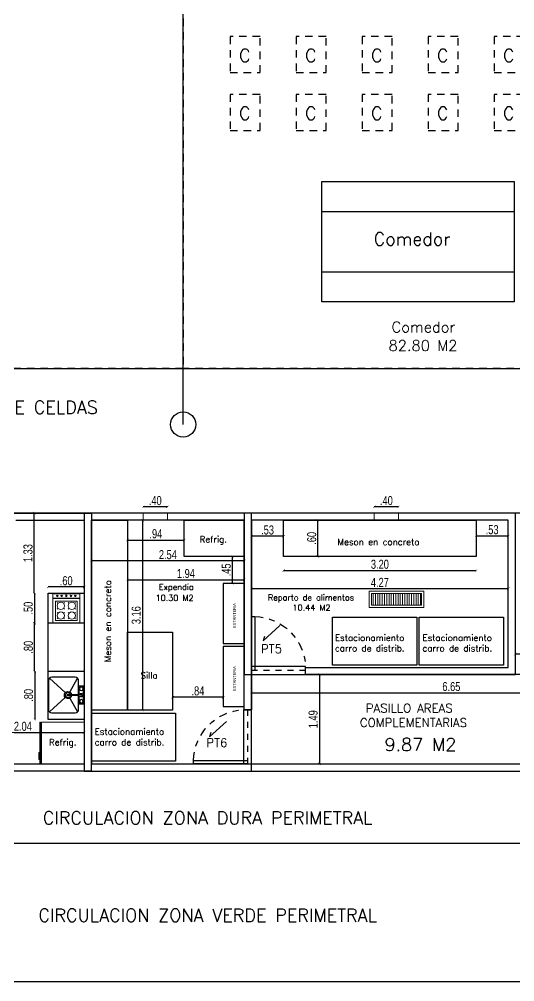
# Model space of a CAD drawing. Header units: metres. Extents: x 167 to 250, y 44 to 219.
# Drawn here: x 205.21 to 213.46, y 95.22 to 111.23 of the extents above; entities that cross this region are included whole.
import ezdxf

# ---------------------------------------------------------------- set-up
doc = ezdxf.new("R2010")
doc.units = ezdxf.units.M
doc.set_wipeout_variables(frame=1)
doc.linetypes.add('06-PT1-01$0$HIDDEN2', pattern=[0.1875, 0.125, -0.0625])
doc.linetypes.add('TRAZO_Y_PUNTO2', pattern=[0.5, 0.25, -0.125, 0, -0.125])
for name, color, linetype, lineweight in [('A-PISO -ACHU', 55, 'Continuous', 0), ('A-WIPEOUT', 255, 'Continuous', 0), ('accesorios', 133, 'Continuous', 5), ('MOBILIARIO', 163, 'Continuous', 0), ('muros', 5, 'Continuous', 25), ('puntea', 253, '06-PT1-01$0$HIDDEN2', 25)]:
    doc.layers.add(name, color=color, linetype=linetype, lineweight=lineweight)
doc.layers.add('A1-DISEÑO', color=210, linetype='Continuous', transparency=0.2)
doc.layers.add('A_MOBILIARIO', color=8, linetype='Continuous')
doc.layers.add('A_TEXTO', color=130, linetype='Continuous')
doc.styles.add('CORDENADAS', font='romans.shx', dxfattribs={"height": 1})
doc.styles.add('ING_75', font='swisscl.ttf', dxfattribs={"height": 0.15})
doc.dimstyles.new('ESC_1_75_ING', dxfattribs={"dimtxt": 0.15, "dimasz": 0.04, "dimexe": 0, "dimexo": 0, "dimgap": 0.0263, "dimtad": 1, "dimzin": 4, "dimdsep": 46, "dimtxsty": 'ING_75', "dimblk": 'ARCHTICK', "dimcen": 0.06, "dimse1": 1, "dimse2": 1, "dimclrd": 256, "dimclre": 2, "dimclrt": 1, "dimadec": 0, "dimazin": 0, "dimtfac": 1, "dimtix": 1, "dimtmove": 2, "dimatfit": 3, "dimldrblk": 'ARCHTICK', "dimfxl": 0, "dimtvp": 1.75, "dimtolj": 1, "dimtzin": 4, "dimarcsym": 0})

# ---------------------------------------------------------------- blocks, each defined once
blk = doc.blocks.new('_ArchTick')
at = {"color": 0, "linetype": 'ByBlock', "const_width": 0.15}
blk.add_lwpolyline([(-0.5, -0.5), (0.5, 0.5)], dxfattribs=at)
blk = doc.blocks.new('*D597')
at = {"layer": 'Defpoints', "color": 0, "transparency": 16777216}
for p in [(213.347, 101.762), (213.347, 101.391), (209.076, 100.702)]:
    blk.add_point(p, dxfattribs=at)
at = {"layer": 'muros', "lineweight": -2, "transparency": 16777216}
blk.add_line((209.076, 101.762), (213.347, 101.762), dxfattribs=at)
at = {"layer": 'muros', "lineweight": -2, "transparency": 16777216, "xscale": 0.04, "yscale": 0.04, "zscale": 0.04, "rotation": 180}
blk.add_blockref('_ArchTick', (209.076, 101.762), dxfattribs=at)
at = {"layer": 'muros', "lineweight": -2, "transparency": 16777216, "xscale": 0.04, "yscale": 0.04, "zscale": 0.04}
blk.add_blockref('_ArchTick', (213.347, 101.762), dxfattribs=at)
at = {"layer": 'muros', "color": 1, "transparency": 16777216, "insert": (211.212, 101.864), "char_height": 0.15, "attachment_point": 5, "style": 'ING_75'}
blk.add_mtext('\\A1;4.27', dxfattribs=at)
blk = doc.blocks.new('*D624')
at = {"layer": 'Defpoints', "color": 0, "transparency": 16777216}
for p in [(210.181, 102.897), (210.313, 102.897), (210.313, 102.297)]:
    blk.add_point(p, dxfattribs=at)
at = {"layer": 'muros', "lineweight": -2, "transparency": 16777216}
blk.add_line((210.181, 102.297), (210.181, 102.897), dxfattribs=at)
at = {"layer": 'muros', "lineweight": -2, "transparency": 16777216, "xscale": 0.04, "yscale": 0.04, "zscale": 0.04}
for p, rotation in [((210.181, 102.897), 90), ((210.181, 102.297), 270)]:
    blk.add_blockref('_ArchTick', p, dxfattribs=dict(at, rotation=rotation))
at = {"layer": 'muros', "color": 1, "transparency": 16777216, "insert": (210.078, 102.597), "char_height": 0.15, "attachment_point": 5, "rotation": 90, "style": 'ING_75'}
blk.add_mtext('\\A1;.60', dxfattribs=at)
blk = doc.blocks.new('*D607')
at = {"layer": 'Defpoints', "color": 0, "transparency": 16777216}
for p in [(206.29, 99.368), (204.253, 98.845), (206.29, 98.845)]:
    blk.add_point(p, dxfattribs=at)
at = {"layer": 'muros', "lineweight": -2, "transparency": 16777216}
blk.add_line((204.253, 99.368), (206.29, 99.368), dxfattribs=at)
at = {"layer": 'muros', "lineweight": -2, "transparency": 16777216, "xscale": 0.04, "yscale": 0.04, "zscale": 0.04, "rotation": 180}
blk.add_blockref('_ArchTick', (204.253, 99.368), dxfattribs=at)
at = {"layer": 'muros', "lineweight": -2, "transparency": 16777216, "xscale": 0.04, "yscale": 0.04, "zscale": 0.04}
blk.add_blockref('_ArchTick', (206.29, 99.368), dxfattribs=at)
at = {"layer": 'muros', "color": 1, "transparency": 16777216, "insert": (205.272, 99.471), "char_height": 0.15, "attachment_point": 5, "style": 'ING_75'}
blk.add_mtext('\\A1;2.04', dxfattribs=at)
blk = doc.blocks.new('LAVADO')
for p, q in [((0.195, 0.043), (0.085, 0.235)), ((0.257, 0.034), (0.48, 0.235)), ((0.195, -0.043), (0.085, -0.235)), ((0.257, -0.034), (0.48, -0.235))]:
    blk.add_line(p, q)
for points in [[(0.07, 0.011), (0.07, 0.2, -0.414214), (0.12, 0.25), (0.445, 0.25, -0.414214), (0.495, 0.2), (0.495, -0.2, -0.414214), (0.445, -0.25), (0.12, -0.25, -0.414214), (0.07, -0.2), (0.07, -0.011, -0.414214)], [(0.065, -0.011), (0.065, -0.125), (0, -0.125), (0, 0.125), (0.065, 0.125), (0.065, 0.011, -0.414214)]]:
    blk.add_lwpolyline(points, format="xyb")
blk.add_lwpolyline([(0.034, -0.015), (0.1, -0.008), (0.225, -0.008, 1), (0.225, 0.007), (0.1, 0.007), (0.034, 0.015, 1.118823)], format="xyb", close=True)
for centre in [(0.032, 0.088), (0.032, -0.088)]:
    blk.add_circle(centre, 0.025)
for centre, radius, start, end in [((0.032, 0), 0.025, 30.4504, 329.5496), ((0.22, 0), 0.05, 188.6269, 171.3731), ((0.22, 0), 0.035, 192.3736, 167.6264)]:
    blk.add_arc(centre, radius, start, end)
blk = doc.blocks.new('ESTUFA1')
at = {"layer": 'MOBILIARIO'}
for p, q in [((0, -600), (0, 0)), ((0, 0), (550, 0)), ((550, -510), (550, 0)), ((106, -100), (88, -84)), ((219, -100), (237, -84)), ((331, -100), (313, -84)), ((462, -84), (444, -100)), ((88, -216), (106, -200)), ((88, -284), (106, -300)), ((237, -216), (219, -200)), ((237, -284), (219, -300)), ((331, -200), (313, -216)), ((331, -300), (313, -284)), ((462, -216), (444, -200)), ((444, -300), (462, -284)), ((0, -500), (550, -500)), ((0, -510), (550, -510)), ((106, -400), (88, -416)), ((219, -400), (237, -416)), ((313, -416), (331, -400)), ((462, -416), (444, -400)), ((550, -600), (550, -510)), ((0, -600), (550, -600))]:
    blk.add_line(p, q, dxfattribs=at)
blk.add_lwpolyline([(500, -450), (50, -450), (50, -50), (500, -50)], close=True, dxfattribs=at)
for centre, radius in [((162, -150), 75), ((388, -150), 75), ((162, -350), 75), ((388, -350), 75), ((90, -555), 15), ((90, -555), 5), ((180, -555), 15), ((180, -555), 5), ((275, -555), 18.8), ((275, -555), 6.25), ((370, -555), 15), ((370, -555), 5), ((460, -555), 15), ((460, -555), 5)]:
    blk.add_circle(centre, radius, dxfattribs=at)
blk = doc.blocks.new('*D594')
at = {"layer": 'Defpoints', "color": 0, "transparency": 16777216}
for p in [(205.693, 101.788), (205.693, 101.493), (206.292, 101.492)]:
    blk.add_point(p, dxfattribs=at)
at = {"layer": 'muros', "lineweight": -2, "transparency": 16777216}
blk.add_line((206.292, 101.788), (205.693, 101.788), dxfattribs=at)
at = {"layer": 'muros', "lineweight": -2, "transparency": 16777216, "xscale": 0.04, "yscale": 0.04, "zscale": 0.04, "rotation": 180}
blk.add_blockref('_ArchTick', (205.693, 101.788), dxfattribs=at)
at = {"layer": 'muros', "lineweight": -2, "transparency": 16777216, "xscale": 0.04, "yscale": 0.04, "zscale": 0.04}
blk.add_blockref('_ArchTick', (206.292, 101.788), dxfattribs=at)
at = {"layer": 'muros', "color": 1, "transparency": 16777216, "insert": (205.993, 101.891), "char_height": 0.15, "attachment_point": 5, "style": 'ING_75'}
blk.add_mtext('\\A1;.60', dxfattribs=at)
blk = doc.blocks.new('*D611')
at = {"layer": 'Defpoints', "color": 0, "transparency": 16777216}
for p in [(205.468, 101.186), (205.468, 101.186), (205.461, 100.386)]:
    blk.add_point(p, dxfattribs=at)
at = {"layer": 'muros', "lineweight": -2, "transparency": 16777216}
blk.add_line((205.468, 100.386), (205.468, 101.186), dxfattribs=at)
at = {"layer": 'muros', "lineweight": -2, "transparency": 16777216, "xscale": 0.04, "yscale": 0.04, "zscale": 0.04}
for p, rotation in [((205.468, 101.186), 90), ((205.468, 100.386), 270)]:
    blk.add_blockref('_ArchTick', p, dxfattribs=dict(at, rotation=rotation))
at = {"layer": 'muros', "color": 1, "transparency": 16777216, "insert": (205.364, 100.786), "char_height": 0.15, "attachment_point": 5, "rotation": 90, "style": 'ING_75'}
blk.add_mtext('\\A1;.80', dxfattribs=at)
blk = doc.blocks.new('4tgf4g4g')
at = {"layer": 'accesorios', "linetype": 'Continuous'}
for p, q in [((207.949, 100.317), (207.935, 100.317)), ((207.935, 100.317), (207.935, 99.621)), ((207.949, 100.317), (207.949, 99.621)), ((208.673, 100.317), (207.962, 100.317)), ((207.962, 100.317), (207.962, 99.621)), ((208.673, 99.621), (208.673, 100.317)), ((207.935, 99.621), (207.949, 99.621)), ((207.962, 99.621), (208.673, 99.621))]:
    blk.add_line(p, q, dxfattribs=at)
blk.add_lwpolyline([(207.935, 99.81), (207.935, 99.698), (207.92, 99.698), (207.92, 99.81)], close=True, dxfattribs=at)
blk = doc.blocks.new('*D765')
at = {"layer": 'Defpoints', "color": 0, "transparency": 16777216}
for p in [(205.693, 100.386), (205.47, 99.586), (205.693, 99.586)]:
    blk.add_point(p, dxfattribs=at)
at = {"layer": 'muros', "lineweight": -2, "transparency": 16777216}
blk.add_line((205.47, 100.386), (205.47, 99.586), dxfattribs=at)
at = {"layer": 'muros', "lineweight": -2, "transparency": 16777216, "xscale": 0.04, "yscale": 0.04, "zscale": 0.04}
for p, rotation in [((205.47, 100.386), 90), ((205.47, 99.586), 270)]:
    blk.add_blockref('_ArchTick', p, dxfattribs=dict(at, rotation=rotation))
at = {"layer": 'muros', "color": 1, "transparency": 16777216, "insert": (205.367, 99.986), "char_height": 0.15, "attachment_point": 5, "rotation": 90, "style": 'ING_75'}
blk.add_mtext('\\A1;.80', dxfattribs=at)
blk = doc.blocks.new('*D766')
at = {"layer": 'Defpoints', "color": 0, "transparency": 16777216}
for p in [(205.692, 101.686), (205.465, 101.186), (205.692, 101.186)]:
    blk.add_point(p, dxfattribs=at)
at = {"layer": 'muros', "lineweight": -2, "transparency": 16777216}
blk.add_line((205.465, 101.686), (205.465, 101.186), dxfattribs=at)
at = {"layer": 'muros', "lineweight": -2, "transparency": 16777216, "xscale": 0.04, "yscale": 0.04, "zscale": 0.04}
for p, rotation in [((205.465, 101.686), 90), ((205.465, 101.186), 270)]:
    blk.add_blockref('_ArchTick', p, dxfattribs=dict(at, rotation=rotation))
at = {"layer": 'muros', "color": 1, "transparency": 16777216, "insert": (205.362, 101.436), "char_height": 0.15, "attachment_point": 5, "rotation": 90, "style": 'ING_75'}
blk.add_mtext('\\A1;.50', dxfattribs=at)
blk = doc.blocks.new('*D767')
at = {"layer": 'Defpoints', "color": 0, "transparency": 16777216}
for p in [(205.461, 103.017), (206.293, 103.017), (205.693, 101.686)]:
    blk.add_point(p, dxfattribs=at)
at = {"layer": 'muros', "lineweight": -2, "transparency": 16777216}
blk.add_line((205.461, 101.686), (205.461, 103.017), dxfattribs=at)
at = {"layer": 'muros', "lineweight": -2, "transparency": 16777216, "xscale": 0.04, "yscale": 0.04, "zscale": 0.04}
for p, rotation in [((205.461, 103.017), 90), ((205.461, 101.686), 270)]:
    blk.add_blockref('_ArchTick', p, dxfattribs=dict(at, rotation=rotation))
at = {"layer": 'muros', "color": 1, "transparency": 16777216, "insert": (205.358, 102.351), "char_height": 0.15, "attachment_point": 5, "rotation": 90, "style": 'ING_75'}
blk.add_mtext('\\A1;1.33', dxfattribs=at)
blk = doc.blocks.new('*U656')
blk.add_wipeout([(0, 0), (0.91, 0), (0.91, -0.275), (0, -0.275)]).dxf.layer = 'A-WIPEOUT'
at = {"layer": 'A-PISO -ACHU', "linetype": 'Continuous', "transparency": 33554559}
h = blk.add_hatch(dxfattribs=at)
h.set_pattern_fill('LINE', color=252, scale=0.3, angle=270, style=0)
h.set_pattern_definition([(270, (-2906.91132, -1262.799436), (0.0375, 0), [])])
h.paths.add_polyline_path([(0.04, -0.04), (0.87, -0.04), (0.87, -0.235), (0.04, -0.235)])
at = {"layer": 'A-PISO -ACHU', "color": 252, "linetype": 'Continuous'}
for points in [[(0, 0), (0.91, 0), (0.91, -0.275), (0, -0.275)], [(0.04, -0.04), (0.87, -0.04), (0.87, -0.235), (0.04, -0.235)]]:
    blk.add_lwpolyline(points, close=True, dxfattribs=at)
blk = doc.blocks.new('*D780')
at = {"layer": 'Defpoints', "color": 0, "transparency": 16777216}
for p in [(213.346, 102.637), (212.813, 102.26), (213.346, 102.26)]:
    blk.add_point(p, dxfattribs=at)
at = {"layer": 'muros', "lineweight": -2, "transparency": 16777216}
blk.add_line((212.813, 102.637), (213.346, 102.637), dxfattribs=at)
at = {"layer": 'muros', "lineweight": -2, "transparency": 16777216, "xscale": 0.04, "yscale": 0.04, "zscale": 0.04, "rotation": 180}
blk.add_blockref('_ArchTick', (212.813, 102.637), dxfattribs=at)
at = {"layer": 'muros', "lineweight": -2, "transparency": 16777216, "xscale": 0.04, "yscale": 0.04, "zscale": 0.04}
blk.add_blockref('_ArchTick', (213.346, 102.637), dxfattribs=at)
at = {"layer": 'muros', "color": 1, "transparency": 16777216, "insert": (213.079, 102.74), "char_height": 0.15, "attachment_point": 5, "style": 'ING_75'}
blk.add_mtext('\\A1;.53', dxfattribs=at)
blk = doc.blocks.new('*D781')
at = {"layer": 'Defpoints', "color": 0, "transparency": 16777216}
for p in [(209.076, 102.632), (209.076, 102.286), (209.61, 102.286)]:
    blk.add_point(p, dxfattribs=at)
at = {"layer": 'muros', "lineweight": -2, "transparency": 16777216}
blk.add_line((209.61, 102.632), (209.076, 102.632), dxfattribs=at)
at = {"layer": 'muros', "lineweight": -2, "transparency": 16777216, "xscale": 0.04, "yscale": 0.04, "zscale": 0.04, "rotation": 180}
blk.add_blockref('_ArchTick', (209.076, 102.632), dxfattribs=at)
at = {"layer": 'muros', "lineweight": -2, "transparency": 16777216, "xscale": 0.04, "yscale": 0.04, "zscale": 0.04}
blk.add_blockref('_ArchTick', (209.61, 102.632), dxfattribs=at)
at = {"layer": 'muros', "color": 1, "transparency": 16777216, "insert": (209.343, 102.735), "char_height": 0.15, "attachment_point": 5, "style": 'ING_75'}
blk.add_mtext('\\A1;.53', dxfattribs=at)
blk = doc.blocks.new('*D782')
at = {"layer": 'Defpoints', "color": 0, "transparency": 16777216}
for p in [(209.61, 102.297), (212.813, 102.297), (212.813, 102.062)]:
    blk.add_point(p, dxfattribs=at)
at = {"layer": 'muros', "lineweight": -2, "transparency": 16777216}
blk.add_line((209.61, 102.062), (212.813, 102.062), dxfattribs=at)
at = {"layer": 'muros', "lineweight": -2, "transparency": 16777216, "xscale": 0.04, "yscale": 0.04, "zscale": 0.04, "rotation": 180}
blk.add_blockref('_ArchTick', (209.61, 102.062), dxfattribs=at)
at = {"layer": 'muros', "lineweight": -2, "transparency": 16777216, "xscale": 0.04, "yscale": 0.04, "zscale": 0.04}
blk.add_blockref('_ArchTick', (212.813, 102.062), dxfattribs=at)
at = {"layer": 'muros', "color": 1, "transparency": 16777216, "insert": (211.212, 102.165), "char_height": 0.15, "attachment_point": 5, "style": 'ING_75'}
blk.add_mtext('\\A1;3.20', dxfattribs=at)
blk = doc.blocks.new('*D783')
at = {"layer": 'Defpoints', "color": 0, "transparency": 16777216}
for p in [(207.763, 99.956), (207.763, 99.739), (208.606, 99.8)]:
    blk.add_point(p, dxfattribs=at)
at = {"layer": 'muros', "lineweight": -2, "transparency": 16777216}
blk.add_line((208.606, 99.956), (207.763, 99.956), dxfattribs=at)
at = {"layer": 'muros', "lineweight": -2, "transparency": 16777216, "xscale": 0.04, "yscale": 0.04, "zscale": 0.04, "rotation": 180}
blk.add_blockref('_ArchTick', (207.763, 99.956), dxfattribs=at)
at = {"layer": 'muros', "lineweight": -2, "transparency": 16777216, "xscale": 0.04, "yscale": 0.04, "zscale": 0.04}
blk.add_blockref('_ArchTick', (208.606, 99.956), dxfattribs=at)
at = {"layer": 'muros', "color": 1, "transparency": 16777216, "insert": (208.185, 100.06), "char_height": 0.15, "attachment_point": 5, "style": 'ING_75'}
blk.add_mtext('\\A1;.84', dxfattribs=at)
blk = doc.blocks.new('*D784')
at = {"layer": 'Defpoints', "color": 0, "transparency": 16777216}
for p in [(207.013, 102.184), (208.956, 101.908), (208.956, 99.034)]:
    blk.add_point(p, dxfattribs=at)
at = {"layer": 'muros', "lineweight": -2, "transparency": 16777216}
blk.add_line((207.013, 101.908), (208.956, 101.908), dxfattribs=at)
at = {"layer": 'muros', "lineweight": -2, "transparency": 16777216, "xscale": 0.04, "yscale": 0.04, "zscale": 0.04, "rotation": 180}
blk.add_blockref('_ArchTick', (207.013, 101.908), dxfattribs=at)
at = {"layer": 'muros', "lineweight": -2, "transparency": 16777216, "xscale": 0.04, "yscale": 0.04, "zscale": 0.04}
blk.add_blockref('_ArchTick', (208.956, 101.908), dxfattribs=at)
at = {"layer": 'muros', "color": 1, "transparency": 16777216, "insert": (207.985, 102.011), "char_height": 0.15, "attachment_point": 5, "style": 'ING_75'}
blk.add_mtext('\\A1;1.94', dxfattribs=at)
blk = doc.blocks.new('*D785')
at = {"layer": 'Defpoints', "color": 0, "transparency": 16777216}
for p in [(207.013, 102.897), (207.013, 99.74), (207.262, 99.74)]:
    blk.add_point(p, dxfattribs=at)
at = {"layer": 'muros', "lineweight": -2, "transparency": 16777216}
blk.add_line((207.262, 102.897), (207.262, 99.74), dxfattribs=at)
at = {"layer": 'muros', "lineweight": -2, "transparency": 16777216, "xscale": 0.04, "yscale": 0.04, "zscale": 0.04}
for p, rotation in [((207.262, 102.897), 90), ((207.262, 99.74), 270)]:
    blk.add_blockref('_ArchTick', p, dxfattribs=dict(at, rotation=rotation))
at = {"layer": 'muros', "color": 1, "transparency": 16777216, "insert": (207.158, 101.319), "char_height": 0.15, "attachment_point": 5, "rotation": 90, "style": 'ING_75'}
blk.add_mtext('\\A1;3.16', dxfattribs=at)
blk = doc.blocks.new('*D786')
at = {"layer": 'Defpoints', "color": 0, "transparency": 16777216}
for p in [(208.759, 102.297), (208.956, 102.297), (208.606, 101.847)]:
    blk.add_point(p, dxfattribs=at)
at = {"layer": 'muros', "lineweight": -2, "transparency": 16777216}
blk.add_line((208.759, 101.847), (208.759, 102.297), dxfattribs=at)
at = {"layer": 'muros', "lineweight": -2, "transparency": 16777216, "xscale": 0.04, "yscale": 0.04, "zscale": 0.04}
for p, rotation in [((208.759, 102.297), 90), ((208.759, 101.847), 270)]:
    blk.add_blockref('_ArchTick', p, dxfattribs=dict(at, rotation=rotation))
at = {"layer": 'muros', "color": 1, "transparency": 16777216, "insert": (208.656, 102.072), "char_height": 0.15, "attachment_point": 5, "rotation": 90, "style": 'ING_75'}
blk.add_mtext('\\A1;.45', dxfattribs=at)
blk = doc.blocks.new('*D787')
at = {"layer": 'Defpoints', "color": 0, "transparency": 16777216}
for p in [(207.013, 102.897), (207.956, 102.897), (207.956, 102.569)]:
    blk.add_point(p, dxfattribs=at)
at = {"layer": 'muros', "lineweight": -2, "transparency": 16777216}
blk.add_line((207.013, 102.569), (207.956, 102.569), dxfattribs=at)
at = {"layer": 'muros', "lineweight": -2, "transparency": 16777216, "xscale": 0.04, "yscale": 0.04, "zscale": 0.04, "rotation": 180}
blk.add_blockref('_ArchTick', (207.013, 102.569), dxfattribs=at)
at = {"layer": 'muros', "lineweight": -2, "transparency": 16777216, "xscale": 0.04, "yscale": 0.04, "zscale": 0.04}
blk.add_blockref('_ArchTick', (207.956, 102.569), dxfattribs=at)
at = {"layer": 'muros', "color": 1, "transparency": 16777216, "insert": (207.485, 102.672), "char_height": 0.15, "attachment_point": 5, "style": 'ING_75'}
blk.add_mtext('\\A1;.94', dxfattribs=at)
blk = doc.blocks.new('*D788')
at = {"layer": 'Defpoints', "color": 0, "transparency": 16777216}
for p in [(206.413, 102.285), (208.956, 102.285), (206.413, 102.221)]:
    blk.add_point(p, dxfattribs=at)
at = {"layer": 'muros', "lineweight": -2, "transparency": 16777216}
blk.add_line((208.956, 102.221), (206.413, 102.221), dxfattribs=at)
at = {"layer": 'muros', "lineweight": -2, "transparency": 16777216, "xscale": 0.04, "yscale": 0.04, "zscale": 0.04, "rotation": 180}
blk.add_blockref('_ArchTick', (206.413, 102.221), dxfattribs=at)
at = {"layer": 'muros', "lineweight": -2, "transparency": 16777216, "xscale": 0.04, "yscale": 0.04, "zscale": 0.04}
blk.add_blockref('_ArchTick', (208.956, 102.221), dxfattribs=at)
at = {"layer": 'muros', "color": 1, "transparency": 16777216, "insert": (207.685, 102.325), "char_height": 0.15, "attachment_point": 5, "style": 'ING_75'}
blk.add_mtext('\\A1;2.54', dxfattribs=at)
blk = doc.blocks.new('*D789')
at = {"layer": 'Defpoints', "color": 0, "transparency": 16777216}
for p in [(209.848, 100.332), (209.848, 98.847), (210.205, 98.847)]:
    blk.add_point(p, dxfattribs=at)
at = {"layer": 'muros', "lineweight": -2, "transparency": 16777216}
blk.add_line((210.205, 100.332), (210.205, 98.847), dxfattribs=at)
at = {"layer": 'muros', "lineweight": -2, "transparency": 16777216, "xscale": 0.04, "yscale": 0.04, "zscale": 0.04}
for p, rotation in [((210.205, 100.332), 90), ((210.205, 98.847), 270)]:
    blk.add_blockref('_ArchTick', p, dxfattribs=dict(at, rotation=rotation))
at = {"layer": 'muros', "color": 1, "transparency": 16777216, "insert": (210.102, 99.589), "char_height": 0.15, "attachment_point": 5, "rotation": 90, "style": 'ING_75'}
blk.add_mtext('\\A1;1.49', dxfattribs=at)
blk = doc.blocks.new('*D790')
at = {"layer": 'Defpoints', "color": 0, "transparency": 16777216}
for p in [(211.119, 103.121), (211.119, 103.017), (211.521, 103.017)]:
    blk.add_point(p, dxfattribs=at)
at = {"layer": 'muros', "lineweight": -2, "transparency": 16777216}
blk.add_line((211.521, 103.121), (211.119, 103.121), dxfattribs=at)
at = {"layer": 'muros', "lineweight": -2, "transparency": 16777216, "xscale": 0.04, "yscale": 0.04, "zscale": 0.04, "rotation": 180}
blk.add_blockref('_ArchTick', (211.119, 103.121), dxfattribs=at)
at = {"layer": 'muros', "lineweight": -2, "transparency": 16777216, "xscale": 0.04, "yscale": 0.04, "zscale": 0.04}
blk.add_blockref('_ArchTick', (211.521, 103.121), dxfattribs=at)
at = {"layer": 'muros', "color": 1, "transparency": 16777216, "insert": (211.32, 103.224), "char_height": 0.15, "attachment_point": 5, "style": 'ING_75'}
blk.add_mtext('\\A1;.40', dxfattribs=at)
blk = doc.blocks.new('*D791')
at = {"layer": 'Defpoints', "color": 0, "transparency": 16777216}
for p in [(207.274, 103.121), (207.274, 103.017), (207.676, 103.017)]:
    blk.add_point(p, dxfattribs=at)
at = {"layer": 'muros', "lineweight": -2, "transparency": 16777216}
blk.add_line((207.676, 103.121), (207.274, 103.121), dxfattribs=at)
at = {"layer": 'muros', "lineweight": -2, "transparency": 16777216, "xscale": 0.04, "yscale": 0.04, "zscale": 0.04, "rotation": 180}
blk.add_blockref('_ArchTick', (207.274, 103.121), dxfattribs=at)
at = {"layer": 'muros', "lineweight": -2, "transparency": 16777216, "xscale": 0.04, "yscale": 0.04, "zscale": 0.04}
blk.add_blockref('_ArchTick', (207.676, 103.121), dxfattribs=at)
at = {"layer": 'muros', "color": 1, "transparency": 16777216, "insert": (207.475, 103.224), "char_height": 0.15, "attachment_point": 5, "style": 'ING_75'}
blk.add_mtext('\\A1;.40', dxfattribs=at)
blk = doc.blocks.new('*D823')
at = {"layer": 'Defpoints', "color": 0, "transparency": 16777216}
for p in [(209.076, 100.332), (215.726, 100.332), (215.726, 100.029)]:
    blk.add_point(p, dxfattribs=at)
at = {"layer": 'muros', "lineweight": -2, "transparency": 16777216}
blk.add_line((209.076, 100.029), (215.726, 100.029), dxfattribs=at)
at = {"layer": 'muros', "lineweight": -2, "transparency": 16777216, "xscale": 0.04, "yscale": 0.04, "zscale": 0.04, "rotation": 180}
blk.add_blockref('_ArchTick', (209.076, 100.029), dxfattribs=at)
at = {"layer": 'muros', "lineweight": -2, "transparency": 16777216, "xscale": 0.04, "yscale": 0.04, "zscale": 0.04}
blk.add_blockref('_ArchTick', (215.726, 100.029), dxfattribs=at)
at = {"layer": 'muros', "color": 1, "transparency": 16777216, "insert": (212.401, 100.132), "char_height": 0.15, "attachment_point": 5, "style": 'ING_75'}
blk.add_mtext('\\A1;6.65', dxfattribs=at)
blk = doc.blocks.new('*U824')
at = {"layer": 'A1-DISEÑO', "linetype": 'TRAZO_Y_PUNTO2', "ltscale": 0.08, "transparency": 33554687}
blk.add_line((-0.4, -0.06), (0.4, -0.06), dxfattribs=at)
at = {"layer": 'A1-DISEÑO', "transparency": 33554687}
for points in [[(0.35, -0.06), (0.4, -0.06), (0.4, 0.74), (0.35, 0.74)], [(-0.4, 0), (0.4, 0), (0.4, -0.12), (-0.4, -0.12)]]:
    blk.add_lwpolyline(points, close=True, dxfattribs=at)
at = {"layer": 'A1-DISEÑO', "linetype": 'TRAZO_Y_PUNTO2', "ltscale": 0.5, "transparency": 33554687}
blk.add_arc((0.375, -0.035), 0.776, 91.8466, 177.3843, dxfattribs=at)
blk = doc.blocks.new('*D827')
at = {"layer": 'Defpoints', "color": 0, "transparency": 16777216}
for p in [(215.727, 100.674), (213.466, 100.452), (215.727, 100.452)]:
    blk.add_point(p, dxfattribs=at)
at = {"layer": 'muros', "lineweight": -2, "transparency": 16777216}
blk.add_line((213.466, 100.674), (215.727, 100.674), dxfattribs=at)
at = {"layer": 'muros', "lineweight": -2, "transparency": 16777216, "xscale": 0.04, "yscale": 0.04, "zscale": 0.04, "rotation": 180}
blk.add_blockref('_ArchTick', (213.466, 100.674), dxfattribs=at)
at = {"layer": 'muros', "lineweight": -2, "transparency": 16777216, "xscale": 0.04, "yscale": 0.04, "zscale": 0.04}
blk.add_blockref('_ArchTick', (215.727, 100.674), dxfattribs=at)
at = {"layer": 'muros', "color": 1, "transparency": 16777216, "insert": (214.597, 100.777), "char_height": 0.15, "attachment_point": 5, "style": 'ING_75'}
blk.add_mtext('\\A1;2.26', dxfattribs=at)
blk = doc.blocks.new('*D838')
at = {"layer": 'Defpoints', "color": 0, "transparency": 16777216}
for p in [(205.62, 116.205), (214.594, 105.418), (215.241, 105.418)]:
    blk.add_point(p, dxfattribs=at)
at = {"layer": 'muros', "lineweight": -2, "transparency": 16777216}
blk.add_line((214.594, 116.205), (214.594, 105.418), dxfattribs=at)
at = {"layer": 'muros', "lineweight": -2, "transparency": 16777216, "xscale": 0.04, "yscale": 0.04, "zscale": 0.04}
for p, rotation in [((214.594, 116.205), 90), ((214.594, 105.418), 270)]:
    blk.add_blockref('_ArchTick', p, dxfattribs=dict(at, rotation=rotation))
at = {"layer": 'muros', "color": 1, "transparency": 16777216, "insert": (214.491, 110.811), "char_height": 0.15, "attachment_point": 5, "rotation": 90, "style": 'ING_75'}
blk.add_mtext('\\A1;10.79', dxfattribs=at)

msp = doc.modelspace()

# ---------------------------------------------------------------- linework, layer by layer
at = {"color": 6}
for p, q in [((210.246, 108.029, -0.396), (213.446, 108.029, -0.396)), ((210.246, 107.029, -0.396), (213.446, 107.029, -0.396))]:
    msp.add_line(p, q, dxfattribs=at)
at = {"color": 6, "elevation": -0.396}
msp.add_lwpolyline([(210.246, 108.529), (213.446, 108.529), (213.446, 106.529), (210.246, 106.529)], close=True, dxfattribs=at)
at = {"color": 6}
for points in [[(209.076, 99.747), (209.076, 103.017), (206.293, 103.017), (206.293, 98.727), (209.076, 98.727), (209.076, 98.847)], [(209.976, 100.332), (213.466, 100.332), (213.466, 103.017), (208.956, 103.017), (208.956, 100.332), (209.076, 100.332)], [(208.956, 99.747), (208.956, 102.897), (206.413, 102.897), (206.413, 98.847), (209.076, 98.847)], [(209.976, 100.452), (213.346, 100.452), (213.346, 102.897), (209.076, 102.897), (209.076, 100.452)]]:
    msp.add_lwpolyline(points, dxfattribs=at)
at = {"color": 61, "linetype": '06-PT1-01$0$HIDDEN2', "lineweight": 9, "true_color": 0xe5e878}
for points in [[(207.676, 103.017), (207.274, 103.017), (207.274, 102.897), (207.676, 102.897)], [(211.521, 103.017), (211.119, 103.017), (211.119, 102.897), (211.521, 102.897)]]:
    msp.add_lwpolyline(points, close=True, dxfattribs=at)
at = {"color": 3}
for points in [[(207.013, 102.897), (207.013, 99.74), (206.413, 99.74), (206.413, 102.897)], [(212.813, 102.297), (209.61, 102.297), (209.61, 102.897), (212.813, 102.897)], [(207.763, 101.039), (207.763, 99.739), (207.013, 99.739), (207.013, 101.039)]]:
    msp.add_lwpolyline(points, close=True, dxfattribs=at)
at = {"color": 1, "true_color": 0xff0f0f}
msp.add_lwpolyline([(206.293, 101.686), (206.293, 99.586), (205.693, 99.586), (205.693, 101.686)], close=True, dxfattribs=at)
at = {"layer": 'muros', "color": 4}
for p, q in [((207.939, 104.49), (207.939, 117.015)), ((178.382, 105.418), (215.632, 105.418))]:
    msp.add_line(p, q, dxfattribs=at)
at = {"layer": 'muros', "color": 114, "true_color": 0x139b48}
for p, q in [((209.076, 100.332), (209.076, 100.452)), ((209.976, 100.332), (209.976, 100.452)), ((208.958, 99.747), (209.078, 99.747)), ((206.416, 98.725), (215.847, 98.725)), ((247.245, 97.525), (173.973, 97.525)), ((250.021, 95.225), (171.673, 95.225))]:
    msp.add_line(p, q, dxfattribs=at)
at = {"layer": 'muros', "color": 85, "linetype": '06-PT1-01$0$HIDDEN2', "true_color": 0x58ba48}
msp.add_lwpolyline([(207.939, 116.188), (207.939, 105.418), (178.955, 105.418), (178.955, 116.188)], close=True, dxfattribs=at)
at = {"layer": 'muros', "color": 41, "true_color": 0xf4ee51}
msp.add_lwpolyline([(201.162, 116.188), (201.162, 105.418), (207.939, 105.418), (207.939, 116.188)], close=True, dxfattribs=at)
at = {"layer": 'muros', "color": 11, "linetype": '06-PT1-01$0$HIDDEN2', "true_color": 0xf27172}
for points in [[(208.72, 110.34), (209.22, 110.34), (209.22, 110.94), (208.72, 110.94), (208.72, 110.34)], [(209.818, 110.34), (210.318, 110.34), (210.318, 110.94), (209.818, 110.94), (209.818, 110.34)], [(210.915, 110.34), (211.415, 110.34), (211.415, 110.94), (210.915, 110.94), (210.915, 110.34)], [(212.013, 110.34), (212.513, 110.34), (212.513, 110.94), (212.013, 110.94), (212.013, 110.34)], [(213.111, 110.34), (213.611, 110.34), (213.611, 110.94), (213.111, 110.94), (213.111, 110.34)], [(208.72, 109.379), (209.22, 109.379), (209.22, 109.979), (208.72, 109.979), (208.72, 109.379)], [(209.818, 109.379), (210.318, 109.379), (210.318, 109.979), (209.818, 109.979), (209.818, 109.379)], [(210.915, 109.379), (211.415, 109.379), (211.415, 109.979), (210.915, 109.979), (210.915, 109.379)], [(212.013, 109.379), (212.513, 109.379), (212.513, 109.979), (212.013, 109.979), (212.013, 109.379)], [(213.111, 109.379), (213.611, 109.379), (213.611, 109.979), (213.111, 109.979), (213.111, 109.379)]]:
    msp.add_lwpolyline(points, dxfattribs=at)
at = {"layer": 'muros', "color": 242, "true_color": 0xcd2027}
msp.add_lwpolyline([(215.241, 105.418), (215.241, 104.695), (215.727, 104.209), (215.727, 103.017), (178.955, 103.017), (178.955, 105.418), (215.241, 105.418)], dxfattribs=at)
at = {"layer": 'muros', "color": 114, "true_color": 0x139b48}
msp.add_lwpolyline([(204.133, 103.017), (206.413, 103.017), (206.41, 98.725), (204.133, 98.725)], close=True, dxfattribs=at)
for points in [[(205.153, 102.897), (206.293, 102.897), (206.29, 98.845), (204.253, 98.845), (204.253, 102.897)], [(206.292, 101.686), (206.292, 101.186), (205.692, 101.186), (205.692, 101.686), (206.292, 101.686)], [(209.292, 100.966), (209.269, 100.893), (209.548, 101.146)], [(205.693, 99.586), (205.693, 100.386), (206.293, 100.386), (206.293, 99.586), (205.693, 99.586)], [(209.076, 100.332), (209.076, 99.747)], [(215.727, 100.331), (215.727, 100.332), (209.976, 100.332)], [(208.402, 99.371), (208.379, 99.298), (208.658, 99.551)], [(209.076, 98.847), (215.727, 98.847), (215.727, 98.987)]]:
    msp.add_lwpolyline(points, dxfattribs=at)
at = {"layer": 'muros', "color": 2}
for points in [[(207.956, 102.297), (207.956, 102.897), (208.956, 102.897), (208.956, 102.297), (207.956, 102.297)], [(210.424, 100.486), (210.424, 101.286), (211.824, 101.286), (211.824, 100.486), (210.424, 100.486)], [(211.868, 100.486), (211.868, 101.286), (213.268, 101.286), (213.268, 100.486), (211.868, 100.486)], [(206.413, 98.893), (206.413, 99.693), (207.813, 99.693), (207.813, 98.893), (206.413, 98.893)]]:
    msp.add_lwpolyline(points, dxfattribs=at)
at = {"layer": 'muros', "color": 4}
for points in [[(208.606, 101.847), (208.606, 100.847), (208.956, 100.847), (208.956, 101.847), (208.606, 101.847)], [(208.606, 100.8), (208.606, 99.8), (208.956, 99.8), (208.956, 100.8), (208.606, 100.8)]]:
    msp.add_lwpolyline(points, dxfattribs=at)
msp.add_circle((207.939, 104.49), 0.21, dxfattribs=at)
at = {"layer": 'puntea'}
msp.add_lwpolyline([(207.939, 116.188), (215.725, 116.188), (215.725, 107.83), (215.241, 107.346), (215.241, 105.418), (207.939, 105.418)], close=True, dxfattribs=at)

# ---------------------------------------------------------------- block references
at = {"layer": 'A1-DISEÑO', "transparency": 33554687, "xscale": -1.123018134072929, "yscale": 1.123018134072929, "zscale": 1.123018134072929}
msp.add_blockref('*U824', (209.525, 100.467), dxfattribs=at)
at = {"layer": 'A1-DISEÑO', "transparency": 33554687, "xscale": -1.123018134072929, "yscale": 1.123018134072929, "zscale": 1.123018134072929, "rotation": 90}
msp.add_blockref('*U824', (208.941, 99.296), dxfattribs=at)
at = {"layer": 'A_MOBILIARIO', "extrusion": (1.05044e-35, 1.208e-42, -1), "xscale": 1.185405502333324, "yscale": 1.185405502333324, "zscale": -1.185405502333324}
msp.add_blockref('LAVADO', (-206.283, 99.991), dxfattribs=at)
at = {"layer": 'muros', "lineweight": 5, "xscale": -0.0008091388725531601, "yscale": 0.0008091388725531601, "zscale": 0.0008091388725531601, "rotation": 180}
msp.add_blockref('ESTUFA1', (205.773, 101.191), dxfattribs=at)
at = {"layer": 'muros', "color": 114, "true_color": 0x139b48}
msp.add_blockref('4tgf4g4g', (-2.382, -0.776), dxfattribs=at)

# ---------------------------------------------------------------- texts
at = {"color": 4, "char_height": 0.04738, "attachment_point": 1, "rotation": 90}
for insert in [(208.769, 100.917), (208.769, 99.87)]:
    msp.add_mtext_dynamic_manual_height_columns('\\pxqc;ESTANTERIA', width=0.79016, gutter_width=2.961, heights=[0], dxfattribs=dict(at, insert=insert))
at = {"layer": 'A_TEXTO', "attachment_point": 1, "style": 'CORDENADAS'}
for s, width, gutter_width, insert, char_height in [('C', 2.11026, 10.719, (208.868, 110.732), 0.214), ('C', 2.11026, 10.719, (209.966, 110.732), 0.214), ('C', 2.11026, 10.719, (211.064, 110.732), 0.214), ('C', 2.11026, 10.719, (212.161, 110.732), 0.214), ('C', 2.11026, 10.719, (213.259, 110.732), 0.214), ('C', 2.11026, 10.719, (208.868, 109.771), 0.214), ('C', 2.11026, 10.719, (209.966, 109.771), 0.214), ('C', 2.11026, 10.719, (211.064, 109.771), 0.214), ('C', 2.11026, 10.719, (212.161, 109.771), 0.214), ('C', 2.11026, 10.719, (213.259, 109.771), 0.214), ('Comedor', 2.11026, 10.719, (211.109, 107.682), 0.2144), ('CIRCULACION BLOQUE DE CELDAS ', 6.03341, 10.719, (201.668, 104.884), 0.21438), ('Refrig.', 0.48729, 5.263, (208.213, 102.635), 0.1053), ('Meson en concreto', 1.58969, 5.263, (210.508, 102.589), 0.10527), ('Estacionamiento carro de distrib.', 1.58969, 5.263, (210.464, 100.996), 0.10527), ('Estacionamiento carro de distrib.', 1.58969, 5.263, (211.92, 100.996), 0.10527), ('Silla ', 0.48729, 5.263, (207.231, 100.37), 0.1053), ('Estacionamiento carro de distrib.', 1.58969, 5.263, (206.467, 99.435), 0.10527), ('Refrig.', 0.48729, 5.263, (205.708, 99.26), 0.1053), ('\\pxqc,t8;CIRCULACION ZONA DURA PERIMETRAL', 7.1011, 10.719, (204.796, 98.057), 0.21438), ('\\pxqc,t8;CIRCULACION ZONA VERDE PERIMETRAL', 7.1011, 10.719, (204.796, 96.438), 0.21438)]:
    msp.add_mtext_dynamic_manual_height_columns(s, width=width, gutter_width=gutter_width, heights=[0], dxfattribs=dict(at, insert=insert, char_height=char_height))
at = {"layer": 'A_TEXTO', "color": 240, "true_color": 0xed1f24, "attachment_point": 1, "style": 'CORDENADAS'}
for s, width, gutter_width, insert, char_height in [('\\pxqc;Comedor', 5.20729, 19.423, (209.334, 106.199), 0.17807), ('\\pxqc;82.80 M2', 3.01428, 19.423, (210.422, 105.891), 0.17807), ('Expendio', 1.25779, 10.719, (207.534, 101.837), 0.0983), ('10.30 M2', 0.71229, 10.719, (207.48, 101.655), 0.0983), ('\\pxqc;Reparto de alimentos', 2.87379, 10.719, (208.629, 101.662), 0.09827), ('\\pxqc;10.44 M2', 1.66351, 10.719, (209.243, 101.494), 0.09827), (' PASILLO AREAS             COMPLEMENTARIAS', 2.05003, 10.719, (210.879, 99.844), 0.14346)]:
    msp.add_mtext_dynamic_manual_height_columns(s, width=width, gutter_width=gutter_width, heights=[0], dxfattribs=dict(at, insert=insert, char_height=char_height))
at = {"layer": 'A_TEXTO', "insert": (206.633, 100.538), "char_height": 0.10527, "attachment_point": 1, "rotation": 90, "style": 'CORDENADAS'}
msp.add_mtext_dynamic_manual_height_columns('Meson en concreto', width=1.58969, gutter_width=5.263, heights=[0], dxfattribs=at)
at = {"layer": 'A_TEXTO', "color": 2, "char_height": 0.14346, "attachment_point": 1, "style": 'CORDENADAS'}
for s, insert in [('\\pxqc;  PT5', (208.594, 100.832)), ('\\pxqc;  PT6', (207.686, 99.27))]:
    msp.add_mtext_dynamic_manual_height_columns(s, width=1.43109, gutter_width=10.719, heights=[0], dxfattribs=dict(at, insert=insert))
at = {"layer": 'A_TEXTO', "color": 1, "insert": (211.055, 99.276), "char_height": 0.21438, "attachment_point": 1, "style": 'CORDENADAS'}
msp.add_mtext_dynamic_manual_height_columns('\\pxqc;9.87 M2', width=1.66351, gutter_width=10.719, heights=[0], dxfattribs=at)

# ---------------------------------------------------------------- dimensions: what is measured, and where the dimension line sits
at = {"layer": 'muros', "color": 114, "true_color": 0x139b48}
for base, p1, p2, angle, picture, middle in [((214.594, 105.418), (205.62, 116.205), (215.241, 105.418), 90, '*D838', (214.491, 110.811)), ((205.461, 103.017), (205.693, 101.686), (206.293, 103.017), 90, '*D767', (205.358, 102.351)), ((207.262, 99.74), (207.013, 102.897), (207.013, 99.74), 90, '*D785', (207.158, 101.319)), ((210.181, 102.897), (210.313, 102.297), (210.313, 102.897), 270, '*D624', (210.078, 102.597)), ((208.759, 102.297), (208.606, 101.847), (208.956, 102.297), 90, '*D786', (208.656, 102.072)), ((205.693, 101.788), (206.292, 101.492), (205.693, 101.493), 180, '*D594', (205.993, 101.891)), ((205.465, 101.186), (205.692, 101.686), (205.692, 101.186), 90, '*D766', (205.362, 101.436)), ((205.468, 101.186), (205.461, 100.386), (205.468, 101.186), 270, '*D611', (205.364, 100.786)), ((205.47, 99.586), (205.693, 100.386), (205.693, 99.586), 90, '*D765', (205.367, 99.986)), ((210.2047, 98.8466), (209.8479, 100.3319), (209.8479, 98.8466), 90, '*D789', (210.1017, 99.5893))]:
    dim = msp.add_linear_dim(base=base, p1=p1, p2=p2, angle=angle, dimstyle='ESC_1_75_ING', dxfattribs=at)
    dim.commit()
    dim.dimension.update_dxf_attribs({"geometry": picture, "text_midpoint": middle})
for base, p1, p2, picture, middle in [((207.274, 103.121), (207.676, 103.017), (207.274, 103.017), '*D791', (207.475, 103.224)), ((211.119, 103.121), (211.521, 103.017), (211.119, 103.017), '*D790', (211.32, 103.224)), ((207.956, 102.569), (207.013, 102.897), (207.956, 102.897), '*D787', (207.485, 102.672)), ((209.076, 102.632), (209.61, 102.286), (209.076, 102.286), '*D781', (209.343, 102.735)), ((213.346, 102.637), (212.813, 102.26), (213.346, 102.26), '*D780', (213.079, 102.74)), ((206.413, 102.221), (208.956, 102.285), (206.413, 102.285), '*D788', (207.685, 102.325)), ((212.813, 102.062), (209.61, 102.297), (212.813, 102.297), '*D782', (211.212, 102.165)), ((208.956, 101.908), (207.013, 102.184), (208.956, 99.034), '*D784', (207.985, 102.011)), ((213.347, 101.762), (209.076, 100.702), (213.347, 101.391), '*D597', (211.212, 101.864)), ((215.727, 100.674), (213.466, 100.452), (215.727, 100.452), '*D827', (214.597, 100.777)), ((215.726, 100.029), (209.076, 100.332), (215.726, 100.332), '*D823', (212.401, 100.132)), ((207.763, 99.956), (208.606, 99.8), (207.763, 99.739), '*D783', (208.185, 100.06)), ((206.29, 99.368), (204.253, 98.845), (206.29, 98.845), '*D607', (205.272, 99.471))]:
    dim = msp.add_linear_dim(base=base, p1=p1, p2=p2, dimstyle='ESC_1_75_ING', dxfattribs=at)
    dim.commit()
    dim.dimension.update_dxf_attribs({"geometry": picture, "text_midpoint": middle})

# ---------------------------------------------------------------- next in the draw order: block references
msp.add_blockref('*U656', (211.032, 101.721))

doc.saveas('drawing.dxf')
